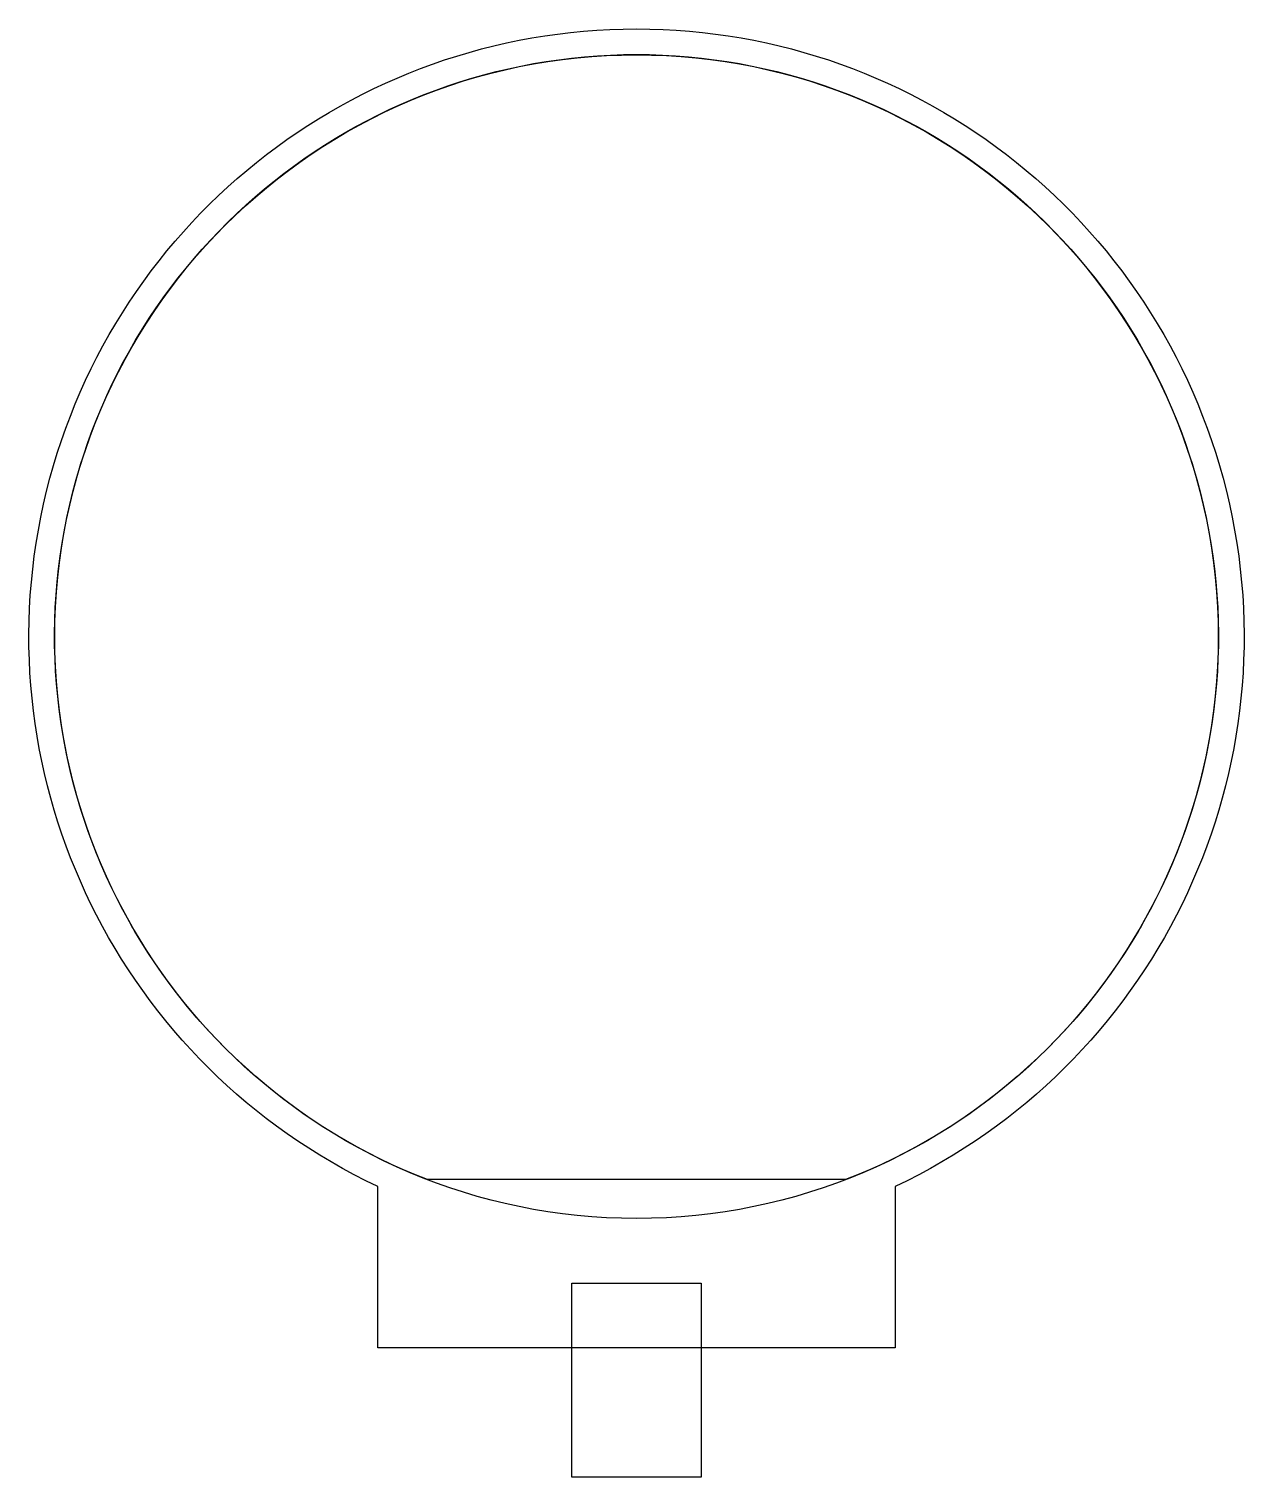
# Model space of a CAD drawing. Header units: millimetres. Extents: x -47 to 47, y -65 to 47.
import ezdxf

# ---------------------------------------------------------------- set-up
doc = ezdxf.new("R2010")
doc.units = ezdxf.units.MM
doc.layers.get('0').update_dxf_attribs({"linetype": 'CONTINUOUS'})

msp = doc.modelspace()

# ---------------------------------------------------------------- linework, layer by layer
for points in [[(-20, -42.53, -4.476617), (20, -42.53), (20, -55), (-20, -55)], [(-16.16, -42, -5.385165), (16.16, -42)]]:
    msp.add_lwpolyline(points, format="xyb", close=True)
msp.add_lwpolyline([(-5, -50), (5, -50), (5, -65), (-5, -65)], close=True)
msp.add_circle((0, 0), 45)

doc.saveas('drawing.dxf')
